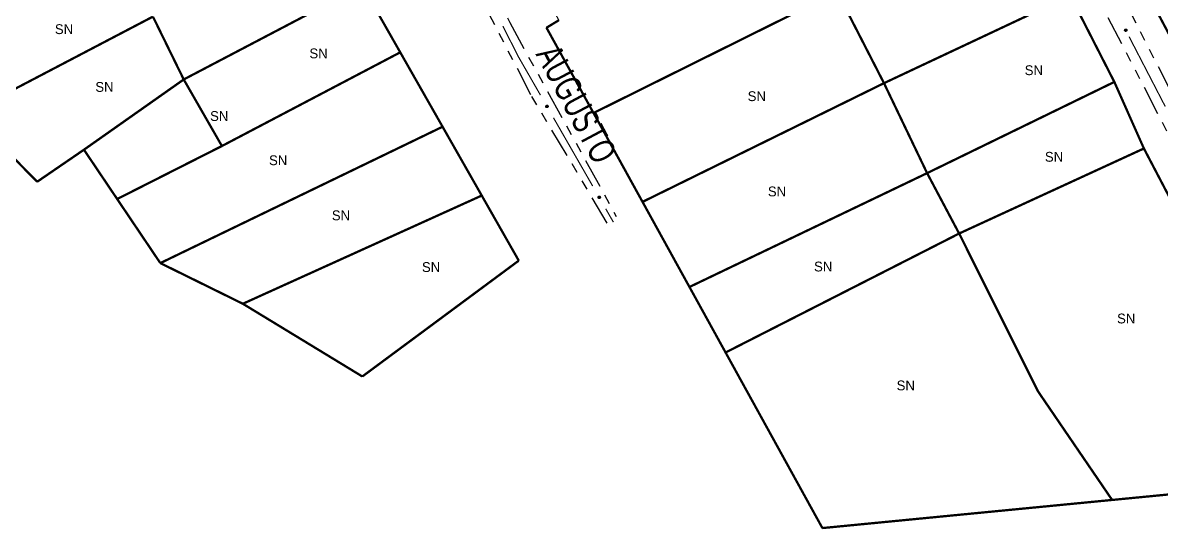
# Model space of a CAD drawing. Extents: x 205807 to 207855, y 4874692 to 4876446.
# Drawn here: x 207257.6 to 207431.4, y 4875287.8 to 4875365 of the extents above; entities that cross this region are included whole.
import ezdxf
from ezdxf.enums import TextEntityAlignment as Align

# ---------------------------------------------------------------- set-up
doc = ezdxf.new("R2010")
doc.units = 0
doc.header["$LTSCALE"] = 1.5
doc.header["$MEASUREMENT"] = 0
doc.linetypes.add('TRACO_25', pattern=[8, 3, -1, 1, -1, 1, -1])
for name, color, linetype in [('CD_MALHA_LOTES', 7, 'CONTINUOUS'), ('RU-QUADRA', 210, 'CONTINUOUS'), ('SV-EIXO-RUA-N-PAV', 6, 'CONTINUOUS'), ('SV-RUA-NAO-PAV', 7, 'CONTINUOUS'), ('SV-TXT-RUA-N-PAV', 7, 'CONTINUOUS'), ('Th_NmrPort', 1, 'CONTINUOUS')]:
    doc.layers.add(name, color=color, linetype=linetype)
doc.styles.add('ARIAL', font='ARIAL.SHX')

msp = doc.modelspace()

# ---------------------------------------------------------------- linework, layer by layer
at = {"layer": 'CD_MALHA_LOTES', "linetype": 'Continuous', "const_width": 0.35, "flags": 128}
for points in [[(207433.025272, 4875362.37319), (207425.840514, 4875375.891881)], [(207282.123985, 4875356.382856), (207309.396013, 4875370.677395)], [(207309.396013, 4875370.677395), (207315.177982, 4875360.521885)], [(207344.684308, 4875351.266326), (207381.883029, 4875369.734208)], [(207389.028823, 4875355.818714), (207381.883029, 4875369.734208)], [(207389.028823, 4875355.818714), (207417.458927, 4875369.183769)], [(207417.458927, 4875369.183769), (207424.19365, 4875356.006762)], [(207249.40377, 4875351.305581), (207277.422805, 4875365.973264)], [(207282.123985, 4875356.382856), (207277.422805, 4875365.973264)], [(207337.503888, 4875364.280839), (207339.38436, 4875365.409122)], [(207344.684308, 4875351.266326), (207337.503888, 4875364.280839)], [(207315.177982, 4875360.521885), (207287.953448, 4875346.228307)], [(207315.177982, 4875360.521885), (207321.640426, 4875349.171182)], [(207266.892161, 4875345.664165), (207282.123985, 4875356.382856)], [(207287.953448, 4875346.228307), (207282.123985, 4875356.382856)], [(207352.166427, 4875337.704986), (207389.028823, 4875355.818714)], [(207395.610475, 4875342.091268), (207389.028823, 4875355.818714)], [(207395.610475, 4875342.091268), (207424.19365, 4875356.006762)], [(207424.19365, 4875356.006762), (207428.706783, 4875345.852212)], [(207259.746367, 4875340.774938), (207249.40377, 4875351.305581)], [(207352.166427, 4875337.704986), (207344.684308, 4875351.266326)], [(207278.551088, 4875328.363822), (207321.640426, 4875349.171182)], [(207321.640426, 4875349.171182), (207327.618925, 4875338.670486)], [(207266.892161, 4875345.664165), (207259.746367, 4875340.774938)], [(207271.963813, 4875338.138488), (207266.892161, 4875345.664165)], [(207271.963813, 4875338.138488), (207287.953448, 4875346.228307)], [(207400.499702, 4875332.876955), (207428.706783, 4875345.852212)], [(207428.706783, 4875345.852212), (207455.22144, 4875295.267513)], [(207359.330392, 4875324.7203), (207395.610475, 4875342.091268)], [(207400.499702, 4875332.876955), (207395.610475, 4875342.091268)], [(207291.150251, 4875322.158264), (207327.618925, 4875338.670486)], [(207327.618925, 4875338.670486), (207333.272825, 4875328.739917)], [(207278.551088, 4875328.363822), (207271.963813, 4875338.138488)], [(207359.330392, 4875324.7203), (207352.166427, 4875337.704986)], [(207364.845986, 4875314.723286), (207400.499702, 4875332.876955)], [(207423.857344, 4875292.224728), (207412.534724, 4875308.806912), (207400.499702, 4875332.876955)], [(207291.150251, 4875322.158264), (207278.551088, 4875328.363822)], [(207333.272825, 4875328.739917), (207309.39083, 4875311.063479)], [(207364.845986, 4875314.723286), (207359.330392, 4875324.7203)], [(207309.39083, 4875311.063479), (207291.150251, 4875322.158264)], [(207379.626462, 4875287.933672), (207364.845986, 4875314.723286)], [(207455.22144, 4875295.267513), (207423.857344, 4875292.224728)], [(207423.857344, 4875292.224728), (207379.626462, 4875287.933672)]]:
    msp.add_lwpolyline(points, dxfattribs=at)
at = {"layer": 'RU-QUADRA', "linetype": 'Continuous', "const_width": 0.18, "flags": 128}
for points in [[(207350.573168, 4875500.050923), (207347.75246, 4875502.495537), (207344.367611, 4875503.435773), (207342.299091, 4875503.435773), (207283.440315, 4875473.160172), (207339.38436, 4875365.409122), (207337.503888, 4875364.280839), (207379.626462, 4875287.933672), (207455.22144, 4875295.267513), (207428.706783, 4875345.852212), (207424.19365, 4875356.006762)], [(207264.917665, 4875461.313198), (207236.33449, 4875448.525988), (207235.394253, 4875449.654271), (207206.434983, 4875433.670259), (207249.40377, 4875351.305581), (207259.746367, 4875340.774938), (207266.892161, 4875345.664165), (207278.551088, 4875328.363822), (207291.150251, 4875322.158264), (207309.39083, 4875311.063479), (207333.272825, 4875328.739917), (207303.937461, 4875380.264852), (207306.382075, 4875381.393135), (207299.988469, 4875392.864014), (207297.731903, 4875391.547684)]]:
    msp.add_lwpolyline(points, close=True, dxfattribs=at)
at = {"layer": 'SV-EIXO-RUA-N-PAV', "const_width": 0.18}
for points in [[(207330.839224, 4875364.531273), (207333.103551, 4875360.073379)], [(207426.445419, 4875362.913222), (207431.964268, 4875352.257599)], [(207333.103551, 4875360.073379), (207333.215706, 4875359.852574)], [(207333.215706, 4875359.852574), (207336.580688, 4875353.998427)], [(207338.57406, 4875350.530506), (207343.059145, 4875342.727686)], [(207343.059145, 4875342.727686), (207343.394067, 4875342.145014)], [(207343.394067, 4875342.145014), (207344.553067, 4875340.12611)], [(207346.544537, 4875336.657098), (207347.540272, 4875334.922592)], [(207347.540272, 4875334.922592), (207347.716385, 4875334.615815)]]:
    msp.add_lwpolyline(points, dxfattribs=at)
at = {"layer": 'SV-EIXO-RUA-N-PAV'}
for points in [[(207425.968063, 4875364.074242), (207426.014882, 4875364.0601), (207426.052229, 4875364.038372), (207426.078162, 4875364.011284), (207426.094837, 4875363.981372), (207426.10845, 4875363.948849), (207426.114939, 4875363.913031), (207426.113337, 4875363.871681), (207426.09948, 4875363.824616), (207426.074707, 4875363.78782), (207426.049511, 4875363.760975), (207426.019321, 4875363.741791), (207425.987505, 4875363.729097), (207425.950076, 4875363.723586), (207425.908188, 4875363.725619), (207425.861199, 4875363.740698), (207425.824731, 4875363.762251), (207425.800336, 4875363.78911), (207425.781242, 4875363.819583), (207425.767743, 4875363.852953), (207425.761575, 4875363.888149), (207425.763698, 4875363.93032), (207425.779195, 4875363.976501), (207425.800276, 4875364.013119), (207425.826786, 4875364.037885), (207425.85721, 4875364.056008), (207425.889664, 4875364.070058), (207425.925398, 4875364.07808), (207425.968063, 4875364.074242)], [(207337.601209, 4875352.443893), (207337.648603, 4875352.431814), (207337.686865, 4875352.411742), (207337.71396, 4875352.385815), (207337.731928, 4875352.356662), (207337.746952, 4875352.324766), (207337.755004, 4875352.289267), (207337.755213, 4875352.247886), (207337.743431, 4875352.200259), (207337.720292, 4875352.162414), (207337.696296, 4875352.134492), (207337.666975, 4875352.114005), (207337.635745, 4875352.099929), (207337.598594, 4875352.092785), (207337.556657, 4875352.092982), (207337.509053, 4875352.105989), (207337.471676, 4875352.125924), (207337.446128, 4875352.15169), (207337.425718, 4875352.181297), (207337.41077, 4875352.214044), (207337.403067, 4875352.248937), (207337.403342, 4875352.29116), (207337.416803, 4875352.337976), (207337.43626, 4875352.375481), (207337.46166, 4875352.401385), (207337.491261, 4875352.420822), (207337.523069, 4875352.436279), (207337.558417, 4875352.445859), (207337.601209, 4875352.443893)], [(207345.572736, 4875338.571017), (207345.620123, 4875338.558912), (207345.658375, 4875338.538819), (207345.685455, 4875338.512878), (207345.703407, 4875338.483715), (207345.718413, 4875338.451811), (207345.726446, 4875338.416307), (207345.726632, 4875338.374926), (207345.714824, 4875338.327306), (207345.691665, 4875338.289474), (207345.667653, 4875338.261564), (207345.638321, 4875338.241093), (207345.607083, 4875338.227035), (207345.569928, 4875338.21991), (207345.527991, 4875338.220131), (207345.480394, 4875338.233164), (207345.443029, 4875338.25312), (207345.417494, 4875338.278899), (207345.397101, 4875338.308518), (207345.382171, 4875338.341273), (207345.374487, 4875338.37617), (207345.374785, 4875338.418393), (207345.388271, 4875338.465201), (207345.407749, 4875338.502696), (207345.433164, 4875338.528586), (207345.462775, 4875338.548006), (207345.494592, 4875338.563446), (207345.529945, 4875338.573007), (207345.572736, 4875338.571017)]]:
    msp.add_lwpolyline(points, close=True, dxfattribs=at)
for points in [[(207425.761575, 4875363.888149), (207425.861199, 4875363.740698)], [(207425.763698, 4875363.93032), (207425.908188, 4875363.725619)], [(207425.767219, 4875363.86699), (207425.83958, 4875363.756946)], [(207425.767282, 4875363.905439), (207425.880714, 4875363.739834)], [(207425.767743, 4875363.852953), (207425.824731, 4875363.762251)], [(207425.774571, 4875363.950705), (207425.927278, 4875363.72707)], [(207425.779195, 4875363.976501), (207425.950076, 4875363.723586)], [(207425.789844, 4875363.992422), (207425.965684, 4875363.730058)], [(207425.800276, 4875364.013119), (207425.987505, 4875363.729097)], [(207425.814444, 4875364.022067), (207426.00158, 4875363.737893)], [(207425.826786, 4875364.037885), (207426.019321, 4875363.741791)], [(207425.84281, 4875364.044441), (207426.031287, 4875363.751743)], [(207425.85721, 4875364.056008), (207426.049511, 4875363.760975)], [(207425.876152, 4875364.060173), (207426.061404, 4875363.779635)], [(207425.889664, 4875364.070058), (207426.074707, 4875363.78782)], [(207425.909581, 4875364.069804), (207426.085377, 4875363.810491)], [(207425.925398, 4875364.07808), (207426.09948, 4875363.824616)], [(207425.94552, 4875364.074588), (207426.103117, 4875363.850413)], [(207425.968063, 4875364.074242), (207426.113337, 4875363.871681)], [(207425.993252, 4875364.065503), (207426.110363, 4875363.898729)], [(207426.014882, 4875364.0601), (207426.114939, 4875363.913031)], [(207426.036225, 4875364.047806), (207426.106747, 4875363.938347)], [(207426.052229, 4875364.038372), (207426.10845, 4875363.948849)], [(207337.403067, 4875352.248937), (207337.509053, 4875352.105989)], [(207337.403342, 4875352.29116), (207337.556657, 4875352.092982)], [(207337.408012, 4875352.26646), (207337.528586, 4875352.10598)], [(207337.409633, 4875352.228045), (207337.486743, 4875352.121275)], [(207337.41077, 4875352.214044), (207337.471676, 4875352.125924)], [(207337.413312, 4875352.312001), (207337.575664, 4875352.095268)], [(207337.416803, 4875352.337976), (207337.598594, 4875352.092785)], [(207337.426744, 4875352.354348), (207337.613903, 4875352.099934)], [(207337.43626, 4875352.375481), (207337.635745, 4875352.099929)], [(207337.450023, 4875352.385041), (207337.649421, 4875352.109333)], [(207337.46166, 4875352.401385), (207337.666975, 4875352.114005)], [(207337.477381, 4875352.408636), (207337.678493, 4875352.12447)], [(207337.491261, 4875352.420822), (207337.696296, 4875352.134492)], [(207337.510003, 4875352.425813), (207337.707361, 4875352.153654)], [(207337.523069, 4875352.436279), (207337.720292, 4875352.162414)], [(207337.542978, 4875352.436898), (207337.729959, 4875352.185531)], [(207337.558417, 4875352.445859), (207337.743431, 4875352.200259)], [(207337.578673, 4875352.443251), (207337.745935, 4875352.226191)], [(207337.601209, 4875352.443893), (207337.755213, 4875352.247886)], [(207337.626758, 4875352.436264), (207337.751058, 4875352.274778)], [(207337.648603, 4875352.431814), (207337.755004, 4875352.289267)], [(207337.670464, 4875352.420466), (207337.745711, 4875352.3142)], [(207337.686865, 4875352.411742), (207337.746952, 4875352.324766)], [(207345.494592, 4875338.563446), (207345.691665, 4875338.289474)], [(207345.514501, 4875338.564054), (207345.701344, 4875338.312584)], [(207345.529945, 4875338.573007), (207345.714824, 4875338.327306)], [(207345.5502, 4875338.570387), (207345.717342, 4875338.353236)], [(207345.572736, 4875338.571017), (207345.726632, 4875338.374926)], [(207345.59828, 4875338.563375), (207345.722492, 4875338.401821)], [(207345.374487, 4875338.37617), (207345.480394, 4875338.233164)], [(207345.374785, 4875338.418393), (207345.527991, 4875338.220131)], [(207345.379441, 4875338.39369), (207345.499928, 4875338.233144)], [(207345.381041, 4875338.355274), (207345.458093, 4875338.248462)], [(207345.382171, 4875338.341273), (207345.443029, 4875338.25312)], [(207345.384767, 4875338.439229), (207345.547, 4875338.222406)], [(207345.388271, 4875338.465201), (207345.569928, 4875338.21991)], [(207345.398222, 4875338.481568), (207345.585241, 4875338.227052)], [(207345.407749, 4875338.502696), (207345.607083, 4875338.227035)], [(207345.421517, 4875338.512248), (207345.620765, 4875338.236431)], [(207345.433164, 4875338.528586), (207345.638321, 4875338.241093)], [(207345.448889, 4875338.535828), (207345.649845, 4875338.251552)], [(207345.462775, 4875338.548006), (207345.667653, 4875338.261564)], [(207345.481519, 4875338.552987), (207345.678729, 4875338.280721)], [(207345.620123, 4875338.558912), (207345.726446, 4875338.416307)], [(207345.641978, 4875338.547552), (207345.717167, 4875338.441245)], [(207345.658375, 4875338.538819), (207345.718413, 4875338.451811)]]:
    msp.add_lwpolyline(points, dxfattribs=at)
at = {"layer": 'SV-RUA-NAO-PAV', "linetype": 'TRACO_25'}
for points in [[(207459.335405, 4875304.562821, 6.525811), (207443.878094, 4875332.919047, 7.651882), (207421.281726, 4875377.177031, 8.002214), (207396.533178, 4875420.687753, 8.452643), (207379.407239, 4875456.617852, 8.077286), (207355.313404, 4875504.451108, 7.852072), (207348.121998, 4875516.444697, 7.701929), (207335.573334, 4875537.010564, 7.701929), (207326.780369, 4875555.876576, 7.701929), (207319.678359, 4875569.57331, 7.701929), (207314.436399, 4875580.733612, 7.701929), (207309.143791, 4875589.70866, 7.701929), (207301.90747, 4875603.89035, 5.428475)], [(207457.132722, 4875303.340807, 6.525811), (207441.87369, 4875329.822556, 7.351596), (207422.722484, 4875366.854512, 7.651882), (207393.358082, 4875422.740536, 8.327524), (207367.242022, 4875474.749421, 8.002214), (207349.835904, 4875505.63185, 8.052262), (207347.010151, 4875506.784596, 8.027239), (207344.133426, 4875506.987778, 7.952167), (207339.629328, 4875505.893323, 7.827048), (207304.012851, 4875488.065832, 7.351596), (207276.129732, 4875473.453286, 6.876144), (207274.377276, 4875472.155791, 6.876144), (207274.375718, 4875470.581421, 6.876144), (207274.849651, 4875469.181441, 6.876144), (207290.310177, 4875444.073916, 7.126382), (207295.244455, 4875434.76641, 7.251501), (207321.049707, 4875387.386652, 7.426668), (207331.884883, 4875365.058265, 7.226477), (207348.166535, 4875335.476593, 6.025335)], [(207346.789626, 4875334.478553, 6.025335), (207335.126178, 4875354.058975, 6.901168), (207313.852531, 4875395.116734, 7.17643), (207308.780466, 4875401.519934, 7.451691), (207305.804713, 4875402.77281, 7.451691), (207301.626574, 4875402.427686, 7.451691), (207294.141693, 4875399.478044, 7.601834)]]:
    msp.add_polyline3d(points, dxfattribs=at)

# ---------------------------------------------------------------- texts
at = {"layer": 'SV-TXT-RUA-N-PAV', "style": 'ARIAL', "width": 0.7}
msp.add_text('AUGUSTO', height=4, rotation=298, dxfattribs=at).set_placement((207335.797297, 4875360.246916))
at = {"layer": 'Th_NmrPort', "color": 1}
for p in [(207262.457391, 4875364.058326), (207301.312641, 4875360.357925), (207410.51256, 4875357.797761), (207268.624898, 4875355.247602), (207368.221081, 4875353.832935), (207286.148161, 4875350.800561), (207295.145134, 4875344.058084), (207413.596314, 4875344.581674), (207371.304835, 4875339.295239), (207304.738031, 4875335.647937), (207318.493554, 4875327.758243), (207378.353415, 4875327.841297), (207424.609719, 4875319.911645), (207390.961764, 4875309.696258)]:
    msp.add_text('SN', height=1.5, dxfattribs=at).set_placement(p, align=Align.MIDDLE_LEFT)

doc.saveas('drawing.dxf')
